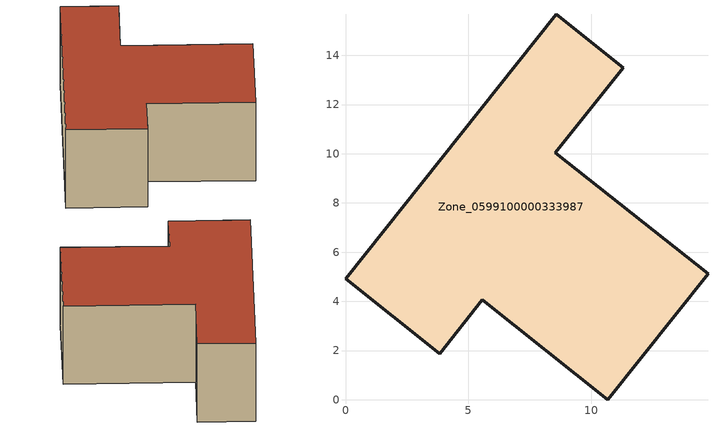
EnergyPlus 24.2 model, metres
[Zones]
Zone_0599100000333987
 floor ground (C_G): 3.83,1.87 0,4.92 8.57,15.67 11.29,13.5 8.52,10.03 14.74,5.13 10.67,0 5.57,4.06 z0.43
 wall outside (C_F): 0,4.92 3.83,1.87 5.57,4.06 10.67,0 14.74,5.13 8.52,10.03 11.29,13.5 8.57,15.67 0,4.92 z0.43:5.94
 roof outside (C_R): 14.74,5.13 8.52,10.03 11.29,13.5 8.57,15.67 0,4.92 3.83,1.87 5.57,4.06 10.67,0 z5.94
[BUILDING]
Pand.0599100000333987: North Axis=0; Terrain=City; Loads Convergence Tolerance Value=0.04; Temperature Convergence Tolerance Value=0.4; Solar Distribution=FullExterior; Maximum Number of Warmup Days=25; Minimum Number of Warmup Days=1
[Site:Location]
Rotterdam.The.Hague.AP_ZH_NLD Design_Conditions: Latitude=51.96; Longitude=4.45; Time Zone=1; Elevation=-4.5
[SITE:GROUNDTEMPERATURE:BUILDINGSURFACE]
18, 18, 18, 18, 18, 18, 18, 18, 18, 18, 18, 18
[MATERIAL] Thermal Absorptance=0.9; Solar Absorptance=0.7; Visible Absorptance=0.7
Name | Roughness | Thickness | Conductivity | Density | Specific Heat
G.TI.1975-1991 | MediumSmooth | 0.15 | 0.288461 | 540 | 1210
F.TI.1975-1991 | Rough | 0.3 | 0.230769 | 1920 | 840
R.TI.1975-1991 | MediumRough | 0.2 | 0.153846 | 1500 | 1000
[CONSTRUCTION]
C_G: G.TI.1975-1991
C_F: F.TI.1975-1991
C_R: R.TI.1975-1991
[ZONE]
Zone_0599100000333987: Type=1; Multiplier=1; Ceiling Height=Autocalculate; Volume=Autocalculate; Floor Area=autocalculate; Part of Total Floor Area=Yes
[ZONEINFILTRATION:DESIGNFLOWRATE]
Infil_Zone_0599100000333987: Zone or ZoneList or Space or SpaceList=Zone_0599100000333987; Schedule=AlwaysOn; Design Flow Rate Calculation Method=Flow/Area; Flow Rate per Floor Area=0.003; Constant Term Coefficient=1; Temperature Term Coefficient=0; Velocity Term Coefficient=0; Velocity Squared Term Coefficient=0
[HVACTEMPLATE:ZONE:IDEALLOADSAIRSYSTEM]
Zone_0599100000333987: Maximum Heating Supply Air Temperature=50; Minimum Cooling Supply Air Temperature=13; Maximum Heating Supply Air Humidity Ratio=0.0156; Minimum Cooling Supply Air Humidity Ratio=0.0077; Heating Limit=NoLimit; Cooling Limit=NoLimit; Dehumidification Control Type=ConstantSensibleHeatRatio; Cooling Sensible Heat Ratio=0.7; Dehumidification Setpoint=60; Humidification Control Type=None; Humidification Setpoint=30; Outdoor Air Method=None; Outdoor Air Flow Rate per Person=0.00944; Outdoor Air Flow Rate per Zone Floor Area=0; Outdoor Air Flow Rate per Zone=0; Demand Controlled Ventilation Type=None; Outdoor Air Economizer Type=NoEconomizer; Heat Recovery Type=None; Sensible Heat Recovery Effectiveness=0.7; Latent Heat Recovery Effectiveness=0.65
[ZONECONTROL:THERMOSTAT]
ThermostatControl_Zone_0599100000333987: Zone or ZoneList=Zone_0599100000333987; Control Type Schedule=DualSetpointControlType; Control 1=Thermostat_Zone_0599100000333987; Temperature Difference Between Cutout And Setpoint=0
[THERMOSTATSETPOINT:DUALSETPOINT]
Thermostat_Zone_0599100000333987: Heating Setpoint Temperature Schedule=HeatingSetpoint_Zone_0599100000333987; Cooling Setpoint Temperature Schedule=CoolingSetpoint_Zone_0599100000333987
[SCHEDULE:COMPACT]
HeatingSetpoint_Zone_0599100000333987: Through: 12/31, For: AllDays, Until: 24:00, 21
CoolingSetpoint_Zone_0599100000333987: Through: 12/31, For: AllDays, Until: 24:00, 24
DualSetpointControlType: Through: 12/31, For: AllDays, Until: 24:00, 4
AlwaysOn: Through: 12/31, For: AllDays, Until: 24:00, 1
